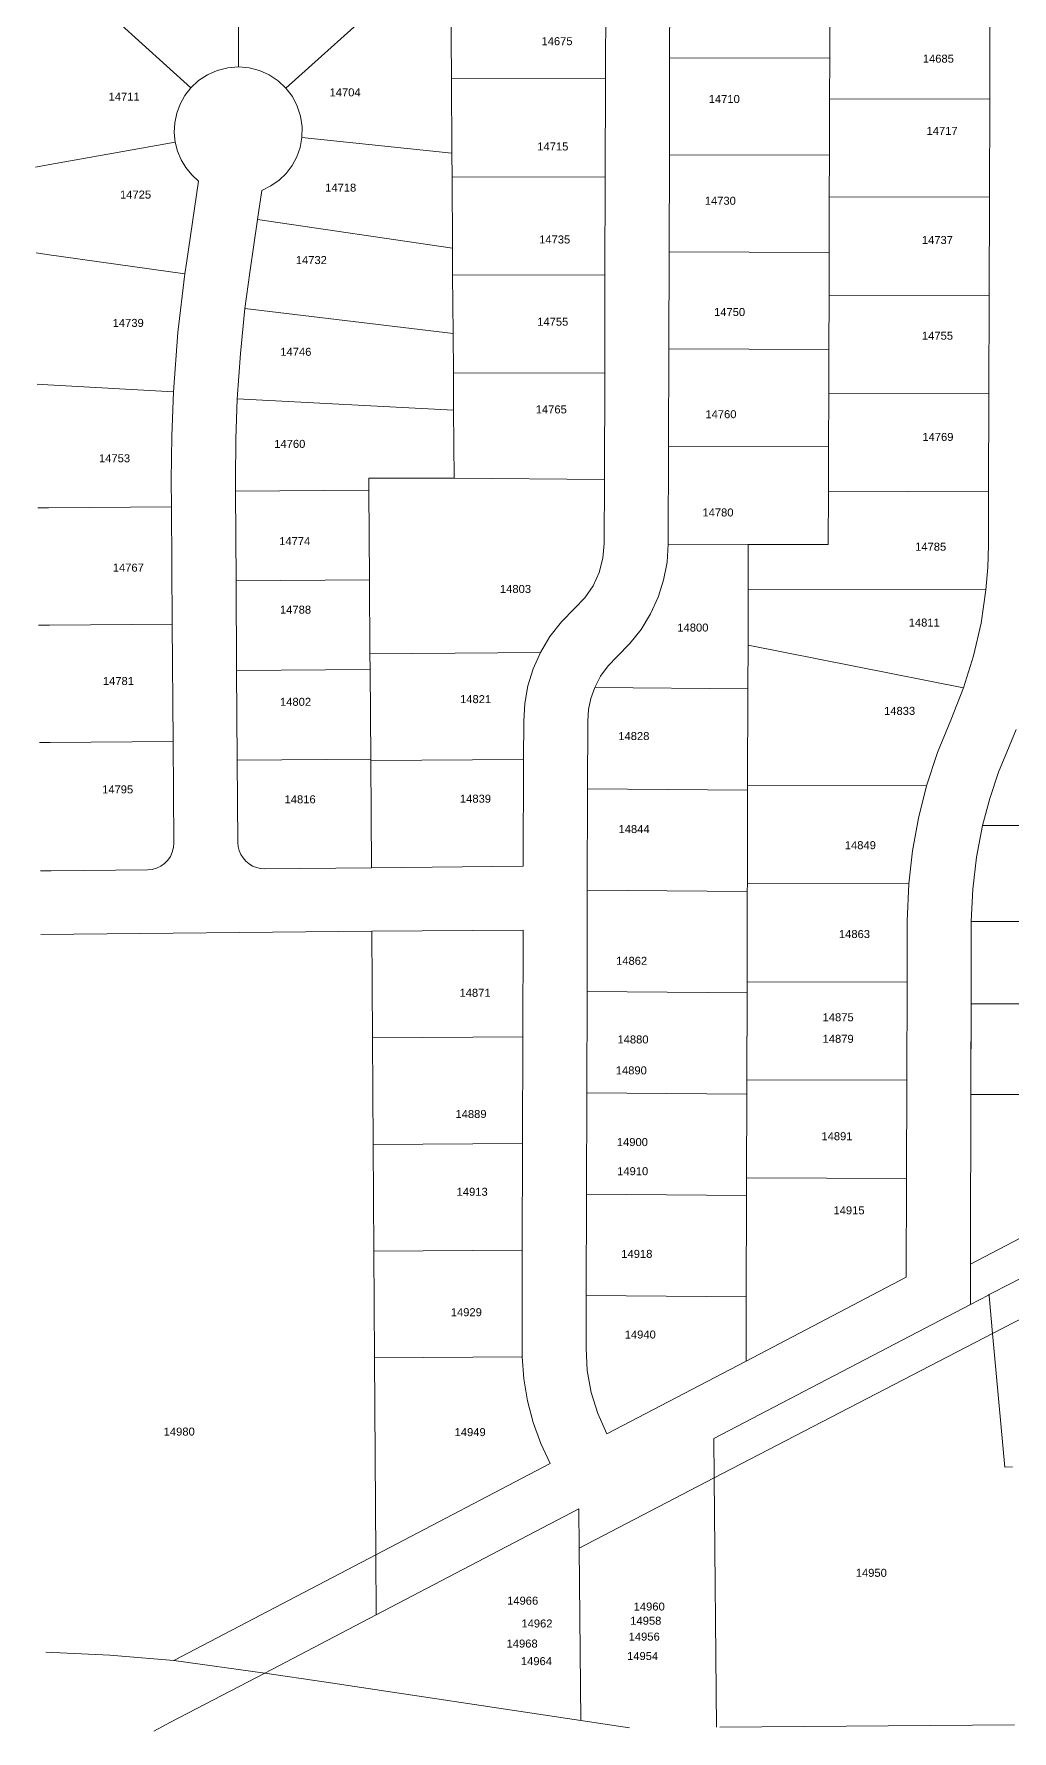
# Model space of a CAD drawing. Header units: feet. Extents: x 865220 to 5696323, y -2240498 to 1923703.
# Drawn here: x 2844000 to 2844917, y 960556 to 962147 of the extents above; entities that cross this region are included whole.
import ezdxf
from ezdxf.enums import TextEntityAlignment as Align

# ---------------------------------------------------------------- set-up
doc = ezdxf.new("R2010")
doc.units = ezdxf.units.FT
doc.header["$LTSCALE"] = 0.015
doc.header["$MEASUREMENT"] = 0
doc.layers.add('Dakota County Addresses', color=7, linetype='Continuous')
doc.layers.add('Dakota County Parcels', color=7, linetype='Continuous')
doc.styles.add('Dimensions 100', font='arial.ttf')

# ---------------------------------------------------------------- blocks, each defined once
blk = doc.blocks.new('ACMAP_ANN_TEMPLATE_Dakota County Addresses')
at = {"layer": 'Dakota County Addresses', "style": 'Dimensions 100'}
blk.add_attdef('DakotaCountyAddress', text='', height=50, dxfattribs=at).set_placement((0, 0), align=Align.CENTER)

msp = doc.modelspace()

# ---------------------------------------------------------------- linework, layer by layer
at = {"layer": 'Dakota County Parcels', "lineweight": 5}
for p, q in [((2844191.8, 962115.9), (2844192, 962240.9)), ((2844236.2, 962096), (2844390.4, 962234.6)), ((2844595.8, 962124.5), (2844596.1, 962215.5)), ((2844391.3, 962105), (2844390.6, 962197)), ((2844535.8, 962104.6), (2844536, 962196.6)), ((2844745.8, 962124.1), (2844745.9, 962178.1)), ((2844895.7, 962085.7), (2844895.9, 962177.6)), ((2844595.6, 962033.5), (2844595.8, 962124.5)), ((2844595.8, 962124.5), (2844745.8, 962124.1)), ((2844745.7, 962086.1), (2844745.8, 962124.1)), ((2844391.7, 962035), (2844391.3, 962105)), ((2844391.3, 962105), (2844535.8, 962104.6)), ((2844535.5, 962012.6), (2844535.8, 962104.6)), ((2844745.5, 962033.1), (2844745.7, 962086.1)), ((2844745.7, 962086.1), (2844895.7, 962085.7)), ((2844895.4, 961993.7), (2844895.7, 962085.7)), ((2844251.3, 962049.7), (2844391.7, 962035)), ((2844391.9, 962013), (2844391.7, 962035)), ((2844595.3, 961942.5), (2844595.6, 962033.5)), ((2844595.6, 962033.5), (2844745.5, 962033.1)), ((2844745.4, 961994.1), (2844745.5, 962033.1)), ((2844143.1, 961931.9), (2844154.4, 962008.9)), ((2844391.9, 962013), (2844535.5, 962012.6)), ((2844392.4, 961946), (2844391.9, 962013)), ((2844535.2, 961920.7), (2844535.5, 962012.6)), ((2844209.7, 961972.8), (2844213.7, 962000.2)), ((2844745.3, 961942.1), (2844745.4, 961994.1)), ((2844745.4, 961994.1), (2844895.4, 961993.7)), ((2844895.2, 961901.7), (2844895.4, 961993.7)), ((2844202.4, 961923.2), (2844209.7, 961972.8)), ((2844209.7, 961972.8), (2844392.4, 961946)), ((2844392.5, 961921), (2844392.4, 961946)), ((2844595, 961851.5), (2844595.3, 961942.5)), ((2844595.3, 961942.5), (2844745.3, 961942.1)), ((2844141.7, 961922), (2844143.1, 961931.9)), ((2844745.2, 961902.1), (2844745.3, 961942.1)), ((2844197.9, 961889.5), (2844202.4, 961923.2)), ((2844392.5, 961921), (2844535.2, 961920.7)), ((2844392.9, 961866.1), (2844392.5, 961921)), ((2844535, 961828.7), (2844535.2, 961920.7)), ((2844745, 961851.1), (2844745.2, 961902.1)), ((2844745.2, 961902.1), (2844895.2, 961901.7)), ((2844894.9, 961809.7), (2844895.2, 961901.7)), ((2844197.9, 961889.5), (2844392.9, 961866.1)), ((2844393.2, 961829.1), (2844392.9, 961866.1)), ((2844594.8, 961760.5), (2844595, 961851.5)), ((2844595, 961851.5), (2844745, 961851.1)), ((2844744.9, 961810.1), (2844745, 961851.1)), ((2844393.4, 961794.2), (2844393.2, 961829.1)), ((2844393.2, 961829.1), (2844535, 961828.7)), ((2844534.8, 961729.1), (2844535, 961828.7)), ((2844190.6, 961804.9), (2844393.4, 961794.2)), ((2844744.8, 961760.1), (2844744.9, 961810.1)), ((2844744.9, 961810.1), (2844894.9, 961809.7)), ((2844894.6, 961717.7), (2844894.9, 961809.7)), ((2844393.9, 961730.3), (2844393.4, 961794.2)), ((2844594.6, 961668.6), (2844594.8, 961760.5)), ((2844594.8, 961760.5), (2844744.8, 961760.1)), ((2844744.7, 961718.1), (2844744.8, 961760.1)), ((2844129.1, 961703.4), (2844128.9, 961728.5)), ((2844188.9, 961728.9), (2844189, 961718.2)), ((2844314, 961719), (2844313.9, 961730.5)), ((2844393.9, 961730.3), (2844313.9, 961730.5)), ((2844393.9, 961730.3), (2844534.8, 961729.1)), ((2844534.6, 961669.1), (2844534.8, 961729.1)), ((2844314, 961719), (2844189, 961718.2)), ((2844189, 961718.2), (2844189.6, 961634.2)), ((2844314.5, 961635), (2844314, 961719)), ((2844744.5, 961668.1), (2844744.7, 961718.1)), ((2844744.7, 961718.1), (2844894.6, 961717.7)), ((2844894.5, 961667.7), (2844894.6, 961717.7)), ((2844129.8, 961593.4), (2844129.1, 961703.4)), ((2844594.6, 961668.6), (2844669.5, 961668.3)), ((2844669.4, 961626.3), (2844669.5, 961668.3)), ((2844669.5, 961668.3), (2844744.5, 961668.1)), ((2844314.5, 961635), (2844189.6, 961634.2)), ((2844189.6, 961634.2), (2844190.1, 961550.2)), ((2844315, 961565.8), (2844314.5, 961635)), ((2844669.3, 961574), (2844669.4, 961626.3)), ((2844669.4, 961626.3), (2844892.2, 961625.7)), ((2844130.6, 961483.4), (2844129.8, 961593.4)), ((2844474.7, 961566.9), (2844315, 961565.8)), ((2844315.1, 961551.1), (2844315, 961565.8)), ((2844669.3, 961574), (2844871.3, 961533.8)), ((2844315.1, 961551.1), (2844190.1, 961550.2)), ((2844190.1, 961550.2), (2844190.7, 961466.2)), ((2844315.7, 961467.1), (2844315.1, 961551.1)), ((2844525.6, 961534.2), (2844669.2, 961532.9)), ((2844668.9, 961442.4), (2844669.2, 961532.9)), ((2844859.2, 961503.6), (2844871.3, 961533.8)), ((2844459, 961466.8), (2844459.1, 961502.7)), ((2844518.9, 961439.3), (2844519.1, 961502.6)), ((2844131.3, 961388.4), (2844130.6, 961483.4)), ((2844913.9, 961479), (2844920.6, 961494.8)), ((2844315.7, 961467.1), (2844190.7, 961466.2)), ((2844191.3, 961389), (2844190.7, 961466.2)), ((2844315.7, 961465.8), (2844315.7, 961467.1)), ((2844459, 961466.8), (2844315.7, 961465.8)), ((2844316.4, 961365.1), (2844315.7, 961465.8)), ((2844458.7, 961366.8), (2844459, 961466.8)), ((2844518.7, 961344.3), (2844518.9, 961439.3)), ((2844518.9, 961439.3), (2844668.9, 961437.9)), ((2844668.7, 961350.4), (2844668.9, 961437.9)), ((2844668.9, 961437.9), (2844668.9, 961442.4)), ((2844668.9, 961442.4), (2844836.6, 961441.9)), ((2844888.9, 961404.9), (2845103.8, 961404.3)), ((2844316.4, 961365.1), (2844216.5, 961364.2)), ((2844316.4, 961365.1), (2844458.7, 961366.8)), ((2844518.4, 961249.3), (2844518.7, 961344.3)), ((2844518.7, 961344.3), (2844668.6, 961342.9)), ((2844668.4, 961258.4), (2844668.6, 961342.9)), ((2844668.6, 961342.9), (2844668.7, 961350.4)), ((2844668.7, 961350.4), (2844820, 961350.2)), ((2844820, 961350.2), (2844818.5, 961315.1)), ((2844316.8, 961305.9), (2844458.6, 961306.8)), ((2844458.3, 961206.8), (2844458.6, 961306.8)), ((2844818.4, 961258), (2844818.5, 961315.1)), ((2844878.3, 961239.9), (2844878.5, 961314.9)), ((2844878.5, 961314.9), (2845028.5, 961314.5)), ((2844006.6, 961302.6), (2844316.8, 961305.9)), ((2844317.4, 961205.9), (2844316.8, 961305.9)), ((2844668.4, 961258.4), (2844818.4, 961258)), ((2844668.4, 961247.9), (2844668.4, 961258.4)), ((2844518.1, 961154.3), (2844518.4, 961249.3)), ((2844518.4, 961249.3), (2844668.4, 961247.9)), ((2844668.2, 961166.4), (2844668.4, 961247.9)), ((2844818.1, 961166), (2844818.4, 961258)), ((2844878.1, 961165), (2844878.3, 961239.9)), ((2844878.3, 961237.5), (2844878.1, 961152.5)), ((2845101.4, 961237.8), (2844878.3, 961237.5)), ((2844317.4, 961205.9), (2844458.3, 961206.8)), ((2844318.1, 961105.9), (2844317.4, 961205.9)), ((2844458, 961106.8), (2844458.3, 961206.8)), ((2844668.1, 961152.9), (2844668.2, 961166.4)), ((2844668.2, 961166.4), (2844818.1, 961166)), ((2844817.9, 961074), (2844818.1, 961166)), ((2844877.7, 960993.6), (2844878.1, 961165)), ((2844517.9, 961059.3), (2844518.1, 961154.3)), ((2844518.1, 961154.3), (2844668.1, 961152.9)), ((2844667.9, 961074.4), (2844668.1, 961152.9)), ((2845101.5, 961152.8), (2844878.1, 961152.5)), ((2844318.1, 961105.9), (2844458, 961106.8)), ((2844318.7, 961005.9), (2844318.1, 961105.9)), ((2844457.7, 961006.8), (2844458, 961106.8)), ((2844667.9, 961074.4), (2844817.9, 961074)), ((2844667.9, 961058), (2844667.9, 961074.4)), ((2844817.6, 960981.3), (2844817.9, 961074)), ((2844877.7, 960993.6), (2845027.9, 961072.3)), ((2844517.6, 960964.3), (2844517.9, 961059.3)), ((2844517.9, 961059.3), (2844667.9, 961058)), ((2844667.6, 960963), (2844667.9, 961058)), ((2844916.1, 960975.9), (2845027.8, 961034.2)), ((2844318.7, 961005.9), (2844457.7, 961006.8)), ((2844319.4, 960905.9), (2844318.7, 961005.9)), ((2844457.5, 960914.9), (2844457.7, 961006.8)), ((2844667.4, 960902.6), (2844817.6, 960981.3)), ((2844895.1, 960965), (2844916.1, 960975.9)), ((2844994.3, 960978.6), (2844898.5, 960928.5)), ((2844517.5, 960914.7), (2844517.6, 960964.3)), ((2844517.6, 960964.3), (2844667.6, 960963)), ((2844667.4, 960902.6), (2844667.6, 960963)), ((2844877.6, 960955.8), (2844894.5, 960964.6)), ((2844894.5, 960964.6), (2844895.1, 960965)), ((2844895.2, 960964), (2844895.1, 960965)), ((2844898.5, 960928.5), (2844895.2, 960964)), ((2844637.1, 960830.3), (2844877.6, 960955.8)), ((2844637.5, 960793.4), (2844898.5, 960928.5)), ((2844910, 960803.4), (2844898.5, 960928.5)), ((2844457.5, 960914.9), (2844457.6, 960906.8)), ((2844319.4, 960905.9), (2844457.6, 960906.8)), ((2844320.6, 960721.2), (2844319.4, 960905.9)), ((2844537.1, 960834.4), (2844667.4, 960902.6)), ((2844637.5, 960793.4), (2844637.1, 960830.3)), ((2844320.6, 960721.2), (2844483.9, 960806.6)), ((2844917.2, 960803.5), (2844910, 960803.4)), ((2844511.1, 960727.3), (2844637.5, 960793.4)), ((2844639.8, 960559.6), (2844637.5, 960793.4)), ((2844320.9, 960665), (2844510.8, 960764.3)), ((2844511.1, 960727.3), (2844510.8, 960764.3)), ((2844131.1, 960622.1), (2844320.6, 960721.2)), ((2844320.6, 960721.2), (2844320.9, 960665)), ((2844512.7, 960565.8), (2844511.1, 960727.3)), ((2844216.4, 960610.3), (2844320.9, 960665)), ((2844131.1, 960622.1), (2844216.4, 960610.3)), ((2844512.7, 960565.8), (2844558.1, 960559)), ((2844642.9, 960559.6), (2844918.9, 960561.6))]:
    msp.add_line(p, q, dxfattribs=at)
for points in [[(2844147.2, 962096.2), (2844010.3, 962220.4), (2844000.2, 962229.5)], [(2844191.8, 962115.9), (2844181.8, 962115.1), (2844172, 962112.6), (2844162.9, 962108.6), (2844154.5, 962103.1), (2844147.2, 962096.2)], [(2844236.2, 962096), (2844228.9, 962102.9), (2844220.6, 962108.5), (2844211.4, 962112.6), (2844201.7, 962115.1), (2844191.8, 962115.9)], [(2844147.2, 962096.2), (2844141.6, 962089), (2844137.1, 962081.1), (2844134, 962072.5), (2844132.1, 962063.6), (2844131.6, 962054.4), (2844132.6, 962045.4)], [(2844251.3, 962049.7), (2844251.5, 962059.7), (2844250, 962069.6), (2844246.9, 962079.2), (2844242.3, 962088.1), (2844236.2, 962096)], [(2844132.6, 962045.4), (2844011.6, 962023.7), (2844001.6, 962021.9)], [(2844132.6, 962045.4), (2844134.7, 962036.9), (2844138.1, 962028.9), (2844142.5, 962021.5), (2844148, 962014.8), (2844154.4, 962008.9)], [(2844213.7, 962000.2), (2844222.1, 962004.3), (2844229.8, 962009.6), (2844236.5, 962016.1), (2844242.1, 962023.5), (2844246.5, 962031.7), (2844249.6, 962040.5), (2844251.3, 962049.7)], [(2844141.7, 961922), (2844012.2, 961940.1), (2844002.2, 961941.5)], [(2844130.9, 961811.3), (2844135.1, 961866.8), (2844141.7, 961922)], [(2844190.6, 961804.9), (2844193.6, 961847.3), (2844197.9, 961889.5)], [(2844130.9, 961811.3), (2844013.1, 961817.8), (2844003.1, 961818.4)], [(2844128.9, 961728.5), (2844129.3, 961769.9), (2844130.9, 961811.3)], [(2844188.9, 961728.9), (2844189.2, 961766.9), (2844190.6, 961804.9)], [(2844003.9, 961702.5), (2844013.9, 961702.6), (2844129.1, 961703.4)], [(2844506.8, 961608.2), (2844516.4, 961618.2), (2844524.1, 961629.6), (2844529.8, 961642.1), (2844533.3, 961655.4), (2844534.6, 961669.1)], [(2844546.6, 961563.3), (2844558.6, 961575.3), (2844569.2, 961588.6), (2844578, 961603.2), (2844585.1, 961618.7), (2844590.2, 961634.9), (2844593.4, 961651.6), (2844594.6, 961668.6)], [(2844892.2, 961625.7), (2844893.9, 961646.7), (2844894.5, 961667.7)], [(2844871.3, 961533.8), (2844880.6, 961563.9), (2844887.6, 961594.6), (2844892.2, 961625.7)], [(2844004.6, 961592.5), (2844014.6, 961592.6), (2844129.8, 961593.4)], [(2844506.8, 961608.2), (2844494.4, 961595.8), (2844483.7, 961581.9), (2844474.7, 961566.9)], [(2844474.7, 961566.9), (2844468, 961551.6), (2844463.1, 961535.7), (2844460.1, 961519.3), (2844459.1, 961502.7)], [(2844546.6, 961563.3), (2844538.2, 961554.6), (2844531.1, 961544.9), (2844525.6, 961534.2)], [(2844669.2, 961532.9), (2844669.2, 961534.3), (2844669.3, 961574)], [(2844525.6, 961534.2), (2844522, 961524), (2844519.9, 961513.4), (2844519.1, 961502.6)], [(2844859.2, 961503.6), (2844846.8, 961473.1), (2844836.6, 961441.9)], [(2844005.4, 961482.6), (2844015.4, 961482.6), (2844130.6, 961483.4)], [(2844913.9, 961479), (2844904, 961454.9), (2844895.7, 961430.1), (2844888.9, 961404.9)], [(2844836.6, 961441.9), (2844829, 961411.7), (2844823.5, 961381.1), (2844820, 961350.2)], [(2844888.9, 961404.9), (2844883.2, 961375.2), (2844879.8, 961345.2), (2844878.5, 961314.9)], [(2844106.5, 961363.2), (2844110.8, 961363.7), (2844115, 961364.8), (2844119, 961366.7), (2844122.5, 961369.2), (2844125.6, 961372.3), (2844128, 961375.9), (2844129.8, 961379.9), (2844130.9, 961384.1), (2844131.3, 961388.4)], [(2844191.3, 961389), (2844191.6, 961385.1), (2844192.5, 961381.3), (2844194.1, 961377.7), (2844196.2, 961374.4), (2844198.7, 961371.4), (2844201.7, 961368.9), (2844205.1, 961366.8), (2844208.7, 961365.4), (2844212.6, 961364.5), (2844216.5, 961364.2)], [(2844006.2, 961362.4), (2844016.2, 961362.4), (2844106.5, 961363.2)], [(2844877.7, 960993.6), (2844877.6, 960956.2), (2844877.6, 960955.8)], [(2844517.5, 960914.7), (2844518.7, 960893.9), (2844522.4, 960873.4), (2844528.6, 960853.5), (2844537.1, 960834.4)], [(2844457.6, 960906.8), (2844459.2, 960886), (2844462.7, 960865.4), (2844468, 960845.2), (2844475.1, 960825.6), (2844483.9, 960806.6)], [(2844131.1, 960622.1), (2844071.3, 960627.2), (2844011.3, 960629.8)], [(2844216.4, 960610.3), (2844128.2, 960564.1), (2844112.5, 960555.9)], [(2844216.4, 960610.3), (2844271.8, 960602), (2844512.7, 960565.8)]]:
    msp.add_lwpolyline(points, dxfattribs=at)

# ---------------------------------------------------------------- block references
at = {"layer": 'Dakota County Addresses', "lineweight": 5, "xscale": 0.15, "yscale": 0.15, "zscale": 0.15}
for p, values in [((2844490.3, 962136.3), {'DakotaCountyAddress': '14675'}), ((2844847.6, 962119.9), {'DakotaCountyAddress': '14685'}), ((2844084.7, 962084.3), {'DakotaCountyAddress': '14711'}), ((2844291.7, 962088.3), {'DakotaCountyAddress': '14704'}), ((2844647, 962082.1), {'DakotaCountyAddress': '14710'}), ((2844851.1, 962052.2), {'DakotaCountyAddress': '14717'}), ((2844486.4, 962037.6), {'DakotaCountyAddress': '14715'}), ((2844287.6, 961999), {'DakotaCountyAddress': '14718'}), ((2844095.4, 961992.5), {'DakotaCountyAddress': '14725'}), ((2844643.3, 961986.7), {'DakotaCountyAddress': '14730'}), ((2844488.1, 961950.4), {'DakotaCountyAddress': '14735'}), ((2844846.7, 961949.9), {'DakotaCountyAddress': '14737'}), ((2844260.1, 961931.1), {'DakotaCountyAddress': '14732'}), ((2844088.5, 961872.2), {'DakotaCountyAddress': '14739'}), ((2844486.3, 961873.3), {'DakotaCountyAddress': '14755'}), ((2844652, 961882.4), {'DakotaCountyAddress': '14750'}), ((2844846.8, 961860.2), {'DakotaCountyAddress': '14755'}), ((2844245.6, 961845.1), {'DakotaCountyAddress': '14746'}), ((2844484.9, 961791.1), {'DakotaCountyAddress': '14765'}), ((2844643.9, 961786.6), {'DakotaCountyAddress': '14760'}), ((2844847.2, 961765.3), {'DakotaCountyAddress': '14769'}), ((2844075.7, 961745.3), {'DakotaCountyAddress': '14753'}), ((2844239.9, 961758.8), {'DakotaCountyAddress': '14760'}), ((2844641.1, 961694.5), {'DakotaCountyAddress': '14780'}), ((2844244.5, 961667.6), {'DakotaCountyAddress': '14774'}), ((2844840.4, 961662.4), {'DakotaCountyAddress': '14785'}), ((2844088.6, 961642.8), {'DakotaCountyAddress': '14767'}), ((2844451.4, 961622.8), {'DakotaCountyAddress': '14803'}), ((2844245.3, 961603.4), {'DakotaCountyAddress': '14788'}), ((2844617.6, 961586.6), {'DakotaCountyAddress': '14800'}), ((2844834.4, 961591.3), {'DakotaCountyAddress': '14811'}), ((2844079.3, 961536.5), {'DakotaCountyAddress': '14781'}), ((2844245.3, 961517), {'DakotaCountyAddress': '14802'}), ((2844414, 961519.5), {'DakotaCountyAddress': '14821'}), ((2844811.3, 961508.5), {'DakotaCountyAddress': '14833'}), ((2844562.3, 961484.9), {'DakotaCountyAddress': '14828'}), ((2844078.6, 961434.9), {'DakotaCountyAddress': '14795'}), ((2844413.9, 961426.2), {'DakotaCountyAddress': '14839'}), ((2844249.6, 961425.6), {'DakotaCountyAddress': '14816'}), ((2844562.5, 961397.7), {'DakotaCountyAddress': '14844'}), ((2844774.5, 961382.6), {'DakotaCountyAddress': '14849'}), ((2844769, 961299.3), {'DakotaCountyAddress': '14863'}), ((2844560.2, 961274.2), {'DakotaCountyAddress': '14862'}), ((2844413.5, 961244.2), {'DakotaCountyAddress': '14871'}), ((2844753.7, 961221.3), {'DakotaCountyAddress': '14875'}), ((2844561.5, 961200.5), {'DakotaCountyAddress': '14880'}), ((2844753.7, 961201.1), {'DakotaCountyAddress': '14879'}), ((2844559.9, 961171.5), {'DakotaCountyAddress': '14890'}), ((2844409.7, 961130.6), {'DakotaCountyAddress': '14889'}), ((2844752.6, 961109.8), {'DakotaCountyAddress': '14891'}), ((2844560.9, 961104.3), {'DakotaCountyAddress': '14900'}), ((2844561.2, 961077), {'DakotaCountyAddress': '14910'}), ((2844410.8, 961057.7), {'DakotaCountyAddress': '14913'}), ((2844763.9, 961040.3), {'DakotaCountyAddress': '14915'}), ((2844565.1, 960999.5), {'DakotaCountyAddress': '14918'}), ((2844405.3, 960944.8), {'DakotaCountyAddress': '14929'}), ((2844568.3, 960923.9), {'DakotaCountyAddress': '14940'}), ((2844136.3, 960832.9), {'DakotaCountyAddress': '14980'}), ((2844408.9, 960832.4), {'DakotaCountyAddress': '14949'}), ((2844784.8, 960700.5), {'DakotaCountyAddress': '14950'}), ((2844458.1, 960674.4), {'DakotaCountyAddress': '14966'}), ((2844576.7, 960668.9), {'DakotaCountyAddress': '14960'}), ((2844471.5, 960653), {'DakotaCountyAddress': '14962'}), ((2844573.5, 960655.6), {'DakotaCountyAddress': '14958'}), ((2844457.6, 960634.2), {'DakotaCountyAddress': '14968'}), ((2844572, 960640.7), {'DakotaCountyAddress': '14956'}), ((2844471, 960617.7), {'DakotaCountyAddress': '14964'}), ((2844570.5, 960622.5), {'DakotaCountyAddress': '14954'})]:
    msp.add_blockref('ACMAP_ANN_TEMPLATE_Dakota County Addresses', p, dxfattribs=at).add_auto_attribs(values)

doc.saveas('drawing.dxf')
